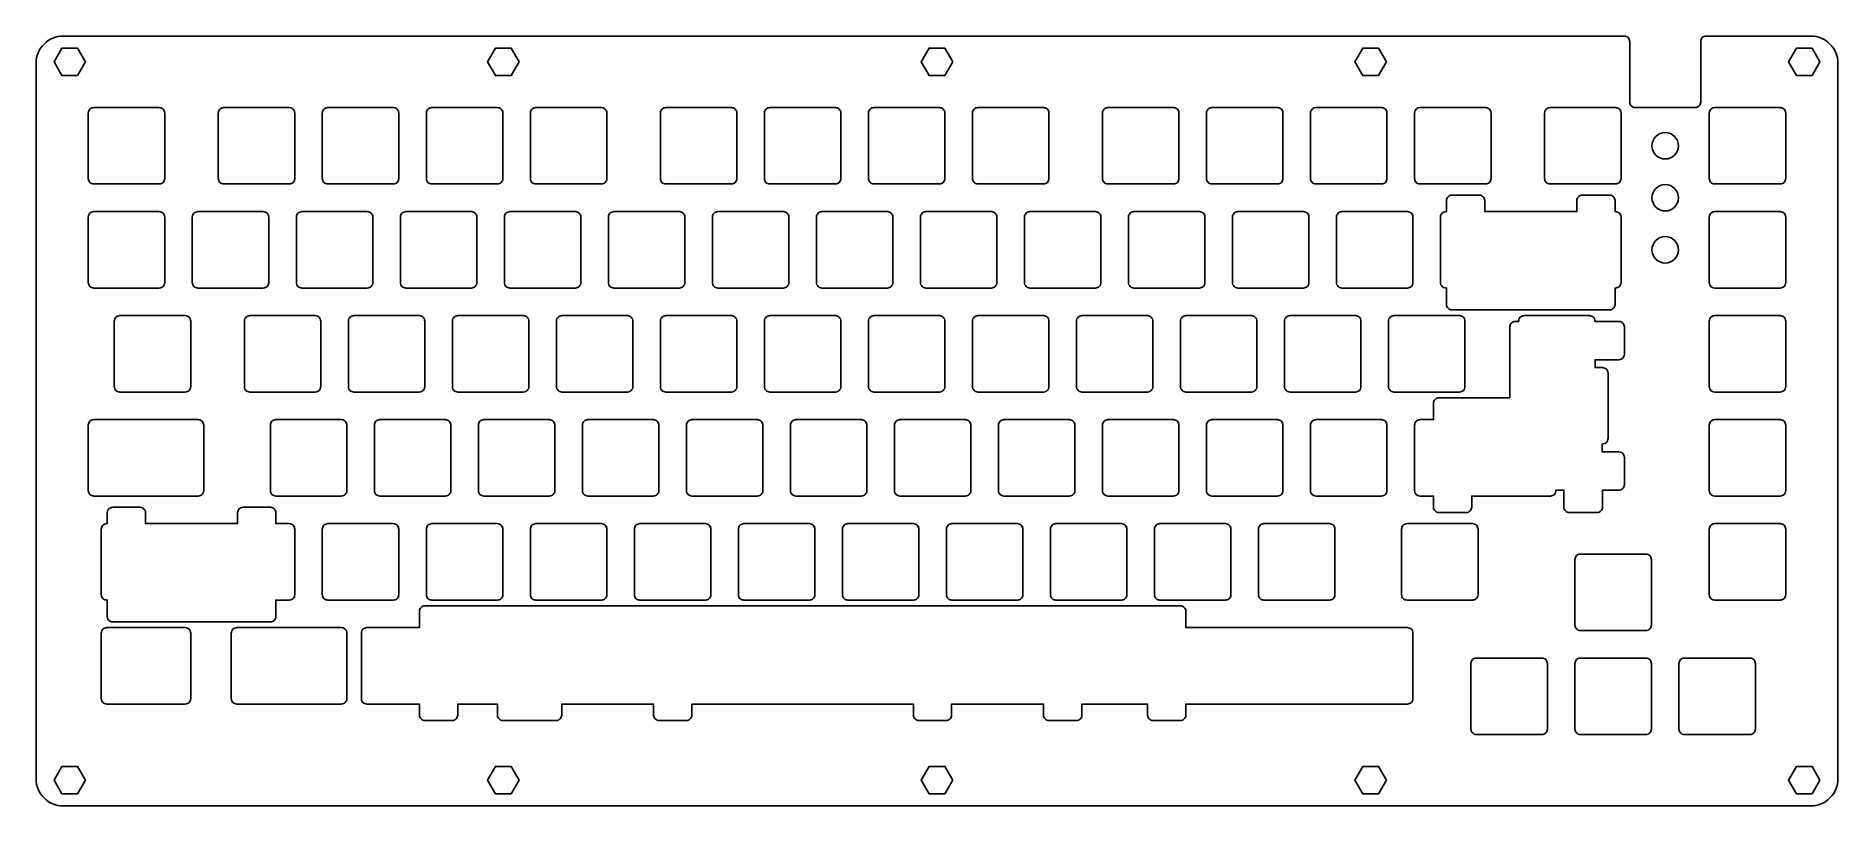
# Model space of a CAD drawing. Header units: millimetres. Extents: x 0 to 330, y -141 to 0.
import ezdxf

# ---------------------------------------------------------------- set-up
doc = ezdxf.new("R2010")
doc.units = ezdxf.units.MM

msp = doc.modelspace()

# ---------------------------------------------------------------- linework, layer by layer
for points in [[(305.86, 0, 0.414214), (304.86, -1), (304.86, -12.1, -0.414214), (303.86, -13.1), (292.86, -13.1, -0.414214), (291.86, -12.1), (291.86, -1, 0.414214), (290.86, 0), (5, 0, 0.414214), (0, -5), (0, -136, 0.414214), (5, -141), (325, -141, 0.414214), (330, -136), (330, -5, 0.414214), (325, 0)], [(9.57, -14.1, -0.414214), (10.57, -13.1), (22.57, -13.1, -0.414214), (23.57, -14.1), (23.57, -26.09, -0.414214), (22.57, -27.09), (10.57, -27.09, -0.414214), (9.57, -26.09)], [(33.38, -14.1, -0.414214), (34.38, -13.1), (46.38, -13.1, -0.414214), (47.38, -14.1), (47.38, -26.09, -0.414214), (46.38, -27.09), (34.38, -27.09, -0.414214), (33.38, -26.09)], [(53.43, -13.1), (65.43, -13.1, -0.414214), (66.43, -14.1), (66.43, -26.09, -0.414214), (65.43, -27.09), (53.43, -27.09, -0.414214), (52.43, -26.09), (52.43, -14.1, -0.414214)], [(71.48, -14.1, -0.414214), (72.48, -13.1), (84.48, -13.1, -0.414214), (85.48, -14.1), (85.48, -26.09, -0.414214), (84.48, -27.09), (72.48, -27.09, -0.414214), (71.48, -26.09)], [(90.53, -14.1, -0.414214), (91.53, -13.1), (103.53, -13.1, -0.414214), (104.53, -14.1), (104.53, -26.09, -0.414214), (103.53, -27.09), (91.53, -27.09, -0.414214), (90.53, -26.09)], [(114.34, -14.1, -0.414214), (115.34, -13.1), (127.34, -13.1, -0.414214), (128.34, -14.1), (128.34, -26.09, -0.414214), (127.34, -27.09), (115.34, -27.09, -0.414214), (114.34, -26.09)], [(133.39, -14.1, -0.414214), (134.39, -13.1), (146.4, -13.1, -0.414214), (147.4, -14.1), (147.4, -26.09, -0.414214), (146.4, -27.09), (134.39, -27.09, -0.414214), (133.39, -26.09)], [(152.44, -14.1, -0.414214), (153.44, -13.1), (165.44, -13.1, -0.414214), (166.44, -14.1), (166.44, -26.09, -0.414214), (165.44, -27.09), (153.44, -27.09, -0.414214), (152.44, -26.09)], [(171.5, -14.1, -0.414214), (172.5, -13.1), (184.5, -13.1, -0.414214), (185.5, -14.1), (185.5, -26.09, -0.414214), (184.5, -27.09), (172.5, -27.09, -0.414214), (171.5, -26.09)], [(195.31, -14.1, -0.414214), (196.31, -13.1), (208.31, -13.1, -0.414214), (209.31, -14.1), (209.31, -26.09, -0.414214), (208.31, -27.09), (196.31, -27.09, -0.414214), (195.31, -26.09)], [(214.36, -14.1, -0.414214), (215.36, -13.1), (227.36, -13.1, -0.414214), (228.36, -14.1), (228.36, -26.09, -0.414214), (227.36, -27.09), (215.36, -27.09, -0.414214), (214.36, -26.09)], [(233.41, -14.1, -0.414214), (234.41, -13.1), (246.41, -13.1, -0.414214), (247.41, -14.1), (247.41, -26.09, -0.414214), (246.41, -27.09), (234.41, -27.09, -0.414214), (233.41, -26.09)], [(252.46, -14.1, -0.414214), (253.46, -13.1), (265.46, -13.1, -0.414214), (266.46, -14.1), (266.46, -26.09, -0.414214), (265.46, -27.09), (253.46, -27.09, -0.414214), (252.46, -26.09)], [(276.27, -14.1, -0.414214), (277.27, -13.1), (289.27, -13.1, -0.414214), (290.27, -14.1), (290.27, -26.09, -0.414214), (289.27, -27.09), (277.27, -27.09, -0.414214), (276.27, -26.09)], [(306.43, -14.1, -0.414214), (307.43, -13.1), (319.43, -13.1, -0.414214), (320.43, -14.1), (320.43, -26.09, -0.414214), (319.43, -27.09), (307.43, -27.09, -0.414214), (306.43, -26.09)], [(258.22, -46.15, -0.414214), (257.22, -45.15), (257.22, -33.15, -0.414214), (258.22, -32.15), (258.31, -32.15), (258.31, -30.14, -0.414214), (259.31, -29.15), (264.31, -29.15, -0.414214), (265.31, -30.14), (265.31, -32.15), (282.18, -32.15), (282.18, -30.14, -0.414214), (283.18, -29.15), (288.18, -29.15, -0.414214), (289.18, -30.14), (289.18, -32.15), (289.27, -32.15, -0.414214), (290.27, -33.15), (290.27, -45.15, -0.414214), (289.27, -46.15), (289.18, -46.15), (289.18, -49.15, -0.414214), (288.18, -50.15), (259.31, -50.15, -0.414214), (258.31, -49.15), (258.31, -46.15)], [(9.57, -33.15, -0.414214), (10.57, -32.15), (22.57, -32.15, -0.414214), (23.57, -33.15), (23.57, -45.15, -0.414214), (22.57, -46.15), (10.57, -46.15, -0.414214), (9.57, -45.15)], [(28.62, -33.15, -0.414214), (29.62, -32.15), (41.62, -32.15, -0.414214), (42.62, -33.15), (42.62, -45.15, -0.414214), (41.62, -46.15), (29.62, -46.15, -0.414214), (28.62, -45.15)], [(48.67, -32.15), (60.67, -32.15, -0.414214), (61.67, -33.15), (61.67, -45.15, -0.414214), (60.67, -46.15), (48.67, -46.15, -0.414214), (47.67, -45.15), (47.67, -33.15, -0.414214)], [(66.72, -33.15, -0.414214), (67.72, -32.15), (79.72, -32.15, -0.414214), (80.72, -33.15), (80.72, -45.15, -0.414214), (79.72, -46.15), (67.72, -46.15, -0.414214), (66.72, -45.15)], [(85.77, -33.15, -0.414214), (86.77, -32.15), (98.77, -32.15, -0.414214), (99.77, -33.15), (99.77, -45.15, -0.414214), (98.77, -46.15), (86.77, -46.15, -0.414214), (85.77, -45.15)], [(104.82, -33.15, -0.414214), (105.82, -32.15), (117.82, -32.15, -0.414214), (118.82, -33.15), (118.82, -45.15, -0.414214), (117.82, -46.15), (105.82, -46.15, -0.414214), (104.82, -45.15)], [(123.87, -33.15, -0.414214), (124.87, -32.15), (136.87, -32.15, -0.414214), (137.87, -33.15), (137.87, -45.15, -0.414214), (136.87, -46.15), (124.87, -46.15, -0.414214), (123.87, -45.15)], [(142.92, -33.15, -0.414214), (143.92, -32.15), (155.92, -32.15, -0.414214), (156.92, -33.15), (156.92, -45.15, -0.414214), (155.92, -46.15), (143.92, -46.15, -0.414214), (142.92, -45.15)], [(161.97, -33.15, -0.414214), (162.97, -32.15), (174.97, -32.15, -0.414214), (175.97, -33.15), (175.97, -45.15, -0.414214), (174.97, -46.15), (162.97, -46.15, -0.414214), (161.97, -45.15)], [(181.02, -33.15, -0.414214), (182.02, -32.15), (194.02, -32.15, -0.414214), (195.02, -33.15), (195.02, -45.15, -0.414214), (194.02, -46.15), (182.02, -46.15, -0.414214), (181.02, -45.15)], [(200.07, -33.15, -0.414214), (201.07, -32.15), (213.07, -32.15, -0.414214), (214.07, -33.15), (214.07, -45.15, -0.414214), (213.07, -46.15), (201.07, -46.15, -0.414214), (200.07, -45.15)], [(219.12, -33.15, -0.414214), (220.12, -32.15), (232.12, -32.15, -0.414214), (233.12, -33.15), (233.12, -45.15, -0.414214), (232.12, -46.15), (220.12, -46.15, -0.414214), (219.12, -45.15)], [(238.17, -33.15, -0.414214), (239.17, -32.15), (251.17, -32.15, -0.414214), (252.17, -33.15), (252.17, -45.15, -0.414214), (251.17, -46.15), (239.17, -46.15, -0.414214), (238.17, -45.15)], [(306.43, -33.15, -0.414214), (307.43, -32.15), (319.43, -32.15, -0.414214), (320.43, -33.15), (320.43, -45.15, -0.414214), (319.43, -46.15), (307.43, -46.15, -0.414214), (306.43, -45.15)], [(14.33, -52.2, -0.414214), (15.33, -51.2), (27.33, -51.2, -0.414214), (28.33, -52.2), (28.33, -64.2, -0.414214), (27.33, -65.19), (15.33, -65.19, -0.414214), (14.33, -64.2)], [(38.15, -52.2, -0.414214), (39.15, -51.2), (51.14, -51.2, -0.414214), (52.14, -52.2), (52.14, -64.2, -0.414214), (51.14, -65.19), (39.15, -65.19, -0.414214), (38.15, -64.2)], [(57.2, -52.2, -0.414214), (58.2, -51.2), (70.19, -51.2, -0.414214), (71.19, -52.2), (71.19, -64.2, -0.414214), (70.19, -65.19), (58.2, -65.19, -0.414214), (57.2, -64.2)], [(76.25, -52.2, -0.414214), (77.24, -51.2), (89.24, -51.2, -0.414214), (90.24, -52.2), (90.24, -64.2, -0.414214), (89.24, -65.19), (77.24, -65.19, -0.414214), (76.25, -64.2)], [(95.3, -52.2, -0.414214), (96.3, -51.2), (108.3, -51.2, -0.414214), (109.3, -52.2), (109.3, -64.2, -0.414214), (108.3, -65.19), (96.3, -65.19, -0.414214), (95.3, -64.2)], [(114.34, -52.2, -0.414214), (115.34, -51.2), (127.34, -51.2, -0.414214), (128.34, -52.2), (128.34, -64.2, -0.414214), (127.34, -65.19), (115.34, -65.19, -0.414214), (114.34, -64.2)], [(133.39, -52.2, -0.414214), (134.39, -51.2), (146.4, -51.2, -0.414214), (147.4, -52.2), (147.4, -64.2, -0.414214), (146.4, -65.19), (134.39, -65.19, -0.414214), (133.39, -64.2)], [(152.44, -52.2, -0.414214), (153.44, -51.2), (165.44, -51.2, -0.414214), (166.44, -52.2), (166.44, -64.2, -0.414214), (165.44, -65.19), (153.44, -65.19, -0.414214), (152.44, -64.2)], [(171.5, -52.2, -0.414214), (172.5, -51.2), (184.5, -51.2, -0.414214), (185.5, -52.2), (185.5, -64.2, -0.414214), (184.5, -65.19), (172.5, -65.19, -0.414214), (171.5, -64.2)], [(190.54, -52.2, -0.414214), (191.54, -51.2), (203.54, -51.2, -0.414214), (204.54, -52.2), (204.54, -64.2, -0.414214), (203.54, -65.19), (191.54, -65.19, -0.414214), (190.54, -64.2)], [(209.59, -52.2, -0.414214), (210.59, -51.2), (222.59, -51.2, -0.414214), (223.59, -52.2), (223.59, -64.2, -0.414214), (222.59, -65.19), (210.59, -65.19, -0.414214), (209.59, -64.2)], [(228.65, -52.2, -0.414214), (229.65, -51.2), (241.65, -51.2, -0.414214), (242.65, -52.2), (242.65, -64.2, -0.414214), (241.65, -65.19), (229.65, -65.19, -0.414214), (228.65, -64.2)], [(247.69, -52.2, -0.414214), (248.69, -51.2), (260.69, -51.2, -0.414214), (261.69, -52.2), (261.69, -64.2, -0.414214), (260.69, -65.19), (248.69, -65.19, -0.414214), (247.69, -64.2)], [(278.36, -83.25, -0.414214), (277.36, -84.25), (262.93, -84.25), (262.93, -86.25, -0.414214), (261.93, -87.25), (256.93, -87.25, -0.414214), (255.93, -86.25), (255.93, -84.25), (253.46, -84.25, -0.414214), (252.46, -83.25), (252.46, -71.25, -0.414214), (253.46, -70.25), (255.93, -70.25), (255.93, -67.25, -0.414214), (256.93, -66.24), (269.89, -66.24), (269.89, -53.28, -0.414214), (270.89, -52.28), (271.51, -52.28), (271.51, -52.2, -0.414214), (272.51, -51.2), (284.51, -51.2, -0.414214), (285.51, -52.2), (285.51, -52.28), (289.89, -52.28, -0.414214), (290.89, -53.28), (290.89, -58.28, -0.414214), (289.89, -59.28), (285.51, -59.28), (285.51, -60.72), (286.89, -60.72, -0.414214), (287.89, -61.72), (287.89, -73.72, -0.414214), (286.89, -74.72), (286.8, -74.72), (286.8, -76.16), (289.89, -76.16, -0.414214), (290.89, -77.16), (290.89, -82.16, -0.414214), (289.89, -83.16), (286.89, -83.16), (286.89, -86.25, -0.414214), (285.89, -87.25), (280.8, -87.25, -0.414214), (279.8, -86.25), (279.8, -83.16), (278.36, -83.16)], [(306.43, -52.2, -0.414214), (307.43, -51.2), (319.43, -51.2, -0.414214), (320.43, -52.2), (320.43, -64.2, -0.414214), (319.43, -65.19), (307.43, -65.19, -0.414214), (306.43, -64.2)], [(10.57, -84.25, -0.414214), (9.57, -83.25), (9.57, -71.25, -0.414214), (10.57, -70.25), (29.71, -70.25, -0.414214), (30.71, -71.25), (30.71, -83.25, -0.414214), (29.71, -84.25)], [(42.91, -71.25, -0.414214), (43.91, -70.25), (55.91, -70.25, -0.414214), (56.91, -71.25), (56.91, -83.25, -0.414214), (55.91, -84.25), (43.91, -84.25, -0.414214), (42.91, -83.25)], [(61.96, -71.25, -0.414214), (62.96, -70.25), (74.96, -70.25, -0.414214), (75.96, -71.25), (75.96, -83.25, -0.414214), (74.96, -84.25), (62.96, -84.25, -0.414214), (61.96, -83.25)], [(81.01, -71.25, -0.414214), (82.01, -70.25), (94.01, -70.25, -0.414214), (95.01, -71.25), (95.01, -83.25, -0.414214), (94.01, -84.25), (82.01, -84.25, -0.414214), (81.01, -83.25)], [(100.06, -71.25, -0.414214), (101.06, -70.25), (113.06, -70.25, -0.414214), (114.06, -71.25), (114.06, -83.25, -0.414214), (113.06, -84.25), (101.06, -84.25, -0.414214), (100.06, -83.25)], [(119.11, -71.25, -0.414214), (120.11, -70.25), (132.11, -70.25, -0.414214), (133.11, -71.25), (133.11, -83.25, -0.414214), (132.11, -84.25), (120.11, -84.25, -0.414214), (119.11, -83.25)], [(138.16, -71.25, -0.414214), (139.16, -70.25), (151.16, -70.25, -0.414214), (152.16, -71.25), (152.16, -83.25, -0.414214), (151.16, -84.25), (139.16, -84.25, -0.414214), (138.16, -83.25)], [(157.21, -71.25, -0.414214), (158.21, -70.25), (170.21, -70.25, -0.414214), (171.21, -71.25), (171.21, -83.25, -0.414214), (170.21, -84.25), (158.21, -84.25, -0.414214), (157.21, -83.25)], [(177.26, -70.25), (189.26, -70.25, -0.414214), (190.26, -71.25), (190.26, -83.25, -0.414214), (189.26, -84.25), (177.26, -84.25, -0.414214), (176.26, -83.25), (176.26, -71.25, -0.414214)], [(195.31, -71.25, -0.414214), (196.31, -70.25), (208.31, -70.25, -0.414214), (209.31, -71.25), (209.31, -83.25, -0.414214), (208.31, -84.25), (196.31, -84.25, -0.414214), (195.31, -83.25)], [(214.36, -71.25, -0.414214), (215.36, -70.25), (227.36, -70.25, -0.414214), (228.36, -71.25), (228.36, -83.25, -0.414214), (227.36, -84.25), (215.36, -84.25, -0.414214), (214.36, -83.25)], [(233.41, -71.25, -0.414214), (234.41, -70.25), (246.41, -70.25, -0.414214), (247.41, -71.25), (247.41, -83.25, -0.414214), (246.41, -84.25), (234.41, -84.25, -0.414214), (233.41, -83.25)], [(306.43, -71.25, -0.414214), (307.43, -70.25), (319.43, -70.25, -0.414214), (320.43, -71.25), (320.43, -83.25, -0.414214), (319.43, -84.25), (307.43, -84.25, -0.414214), (306.43, -83.25)], [(12.95, -103.3, -0.414214), (11.95, -102.3), (11.95, -90.3, -0.414214), (12.95, -89.3), (13.04, -89.3), (13.04, -87.29, -0.414214), (14.04, -86.3), (19.04, -86.3, -0.414214), (20.04, -87.29), (20.04, -89.3), (36.91, -89.3), (36.91, -87.29, -0.414214), (37.91, -86.3), (42.91, -86.3, -0.414214), (43.91, -87.29), (43.91, -89.3), (46.38, -89.3, -0.414214), (47.38, -90.3), (47.38, -102.3, -0.414214), (46.38, -103.3), (43.91, -103.3), (43.91, -106.3, -0.414214), (42.91, -107.3), (14.04, -107.3, -0.414214), (13.04, -106.3), (13.04, -103.3)], [(52.43, -90.3, -0.414214), (53.43, -89.3), (65.43, -89.3, -0.414214), (66.43, -90.3), (66.43, -102.3, -0.414214), (65.43, -103.3), (53.43, -103.3, -0.414214), (52.43, -102.3)], [(72.48, -89.3), (84.48, -89.3, -0.414214), (85.48, -90.3), (85.48, -102.3, -0.414214), (84.48, -103.3), (72.48, -103.3, -0.414214), (71.48, -102.3), (71.48, -90.3, -0.414214)], [(90.53, -90.3, -0.414214), (91.53, -89.3), (103.53, -89.3, -0.414214), (104.53, -90.3), (104.53, -102.3, -0.414214), (103.53, -103.3), (91.53, -103.3, -0.414214), (90.53, -102.3)], [(109.58, -90.3, -0.414214), (110.58, -89.3), (122.58, -89.3, -0.414214), (123.58, -90.3), (123.58, -102.3, -0.414214), (122.58, -103.3), (110.58, -103.3, -0.414214), (109.58, -102.3)], [(128.63, -90.3, -0.414214), (129.63, -89.3), (141.63, -89.3, -0.414214), (142.63, -90.3), (142.63, -102.3, -0.414214), (141.63, -103.3), (129.63, -103.3, -0.414214), (128.63, -102.3)], [(147.68, -90.3, -0.414214), (148.68, -89.3), (160.68, -89.3, -0.414214), (161.68, -90.3), (161.68, -102.3, -0.414214), (160.68, -103.3), (148.68, -103.3, -0.414214), (147.68, -102.3)], [(166.73, -90.3, -0.414214), (167.73, -89.3), (179.73, -89.3, -0.414214), (180.73, -90.3), (180.73, -102.3, -0.414214), (179.73, -103.3), (167.73, -103.3, -0.414214), (166.73, -102.3)], [(185.78, -90.3, -0.414214), (186.78, -89.3), (198.78, -89.3, -0.414214), (199.78, -90.3), (199.78, -102.3, -0.414214), (198.78, -103.3), (186.78, -103.3, -0.414214), (185.78, -102.3)], [(204.83, -90.3, -0.414214), (205.83, -89.3), (217.83, -89.3, -0.414214), (218.83, -90.3), (218.83, -102.3, -0.414214), (217.83, -103.3), (205.83, -103.3, -0.414214), (204.83, -102.3)], [(223.88, -90.3, -0.414214), (224.88, -89.3), (236.88, -89.3, -0.414214), (237.88, -90.3), (237.88, -102.3, -0.414214), (236.88, -103.3), (224.88, -103.3, -0.414214), (223.88, -102.3)], [(250.08, -90.3, -0.414214), (251.08, -89.3), (263.08, -89.3, -0.414214), (264.08, -90.3), (264.08, -102.3, -0.414214), (263.08, -103.3), (251.08, -103.3, -0.414214), (250.08, -102.3)], [(306.43, -90.3, -0.414214), (307.43, -89.3), (319.43, -89.3, -0.414214), (320.43, -90.3), (320.43, -102.3, -0.414214), (319.43, -103.3), (307.43, -103.3, -0.414214), (306.43, -102.3)], [(281.83, -95.85, -0.414214), (282.83, -94.86), (294.83, -94.86, -0.414214), (295.83, -95.85), (295.83, -107.86, -0.414214), (294.83, -108.86), (282.83, -108.86, -0.414214), (281.83, -107.86)], [(60.58, -122.34, -0.414214), (59.58, -121.34), (59.58, -109.34, -0.414214), (60.58, -108.34), (70.22, -108.34), (70.22, -105.34, -0.414214), (71.22, -104.34), (209.57, -104.34, -0.414214), (210.57, -105.34), (210.57, -108.34), (251.17, -108.34, -0.414214), (252.17, -109.34), (252.17, -121.34, -0.414214), (251.17, -122.34), (210.57, -122.34), (210.57, -124.35, -0.414214), (209.57, -125.35), (204.57, -125.35, -0.414214), (203.57, -124.35), (203.57, -122.34), (191.55, -122.34), (191.55, -124.35, -0.414214), (190.55, -125.35), (185.51, -125.35, -0.414214), (184.51, -124.35), (184.51, -122.34), (167.68, -122.34), (167.68, -124.35, -0.414214), (166.68, -125.35), (161.68, -125.35, -0.414214), (160.68, -124.35), (160.68, -122.34), (120.11, -122.34), (120.11, -124.35, -0.414214), (119.11, -125.35), (114.11, -125.35, -0.414214), (113.11, -124.35), (113.11, -122.34), (96.27, -122.34), (96.27, -124.35, -0.414214), (95.27, -125.35), (85.51, -125.35, -0.414214), (84.51, -124.35), (84.51, -122.34), (77.22, -122.34), (77.22, -124.35, -0.414214), (76.22, -125.35), (71.22, -125.35, -0.414214), (70.22, -124.35), (70.22, -122.34)], [(12.95, -122.34, -0.414214), (11.95, -121.34), (11.95, -109.34, -0.414214), (12.95, -108.34), (27.33, -108.34, -0.414214), (28.33, -109.34), (28.33, -121.34, -0.414214), (27.33, -122.34)], [(36.76, -122.34, -0.414214), (35.76, -121.34), (35.76, -109.34, -0.414214), (36.76, -108.34), (55.91, -108.34, -0.414214), (56.91, -109.34), (56.91, -121.34, -0.414214), (55.91, -122.34)], [(262.78, -114.91, -0.414214), (263.78, -113.91), (275.78, -113.91, -0.414214), (276.78, -114.91), (276.78, -126.91, -0.414214), (275.78, -127.91), (263.78, -127.91, -0.414214), (262.78, -126.91)], [(281.83, -114.91, -0.414214), (282.83, -113.91), (294.83, -113.91, -0.414214), (295.83, -114.91), (295.83, -126.91, -0.414214), (294.83, -127.91), (282.83, -127.91, -0.414214), (281.83, -126.91)], [(300.88, -114.91, -0.414214), (301.88, -113.91), (313.88, -113.91, -0.414214), (314.88, -114.91), (314.88, -126.91, -0.414214), (313.88, -127.91), (301.88, -127.91, -0.414214), (300.88, -126.91)]]:
    msp.add_lwpolyline(points, format="xyb", close=True)
for points in [[(7.62, -7.25), (4.73, -7.25), (3.29, -4.75), (4.73, -2.25), (7.62, -2.25), (9.06, -4.75)], [(88.47, -4.75), (87.03, -7.25), (84.14, -7.25), (82.7, -4.75), (84.14, -2.25), (87.03, -2.25)], [(167.89, -4.75), (166.44, -7.25), (163.56, -7.25), (162.11, -4.75), (163.56, -2.25), (166.44, -2.25)], [(247.3, -4.75), (245.86, -7.25), (242.97, -7.25), (241.53, -4.75), (242.97, -2.25), (245.86, -2.25)], [(325.27, -7.25), (322.38, -7.25), (320.94, -4.75), (322.38, -2.25), (325.27, -2.25), (326.71, -4.75)], [(7.62, -138.75), (4.73, -138.75), (3.29, -136.25), (4.73, -133.75), (7.62, -133.75), (9.06, -136.25)], [(88.47, -136.25), (87.03, -138.75), (84.14, -138.75), (82.7, -136.25), (84.14, -133.75), (87.03, -133.75)], [(167.89, -136.25), (166.44, -138.75), (163.56, -138.75), (162.11, -136.25), (163.56, -133.75), (166.44, -133.75)], [(247.3, -136.25), (245.86, -138.75), (242.97, -138.75), (241.53, -136.25), (242.97, -133.75), (245.86, -133.75)], [(326.71, -136.25), (325.27, -138.75), (322.38, -138.75), (320.94, -136.25), (322.38, -133.75), (325.27, -133.75)]]:
    msp.add_lwpolyline(points, close=True)
for centre in [(298.36, -20.09), (298.36, -29.62), (298.36, -39.15)]:
    msp.add_circle(centre, 2.42)

doc.saveas('drawing.dxf')
